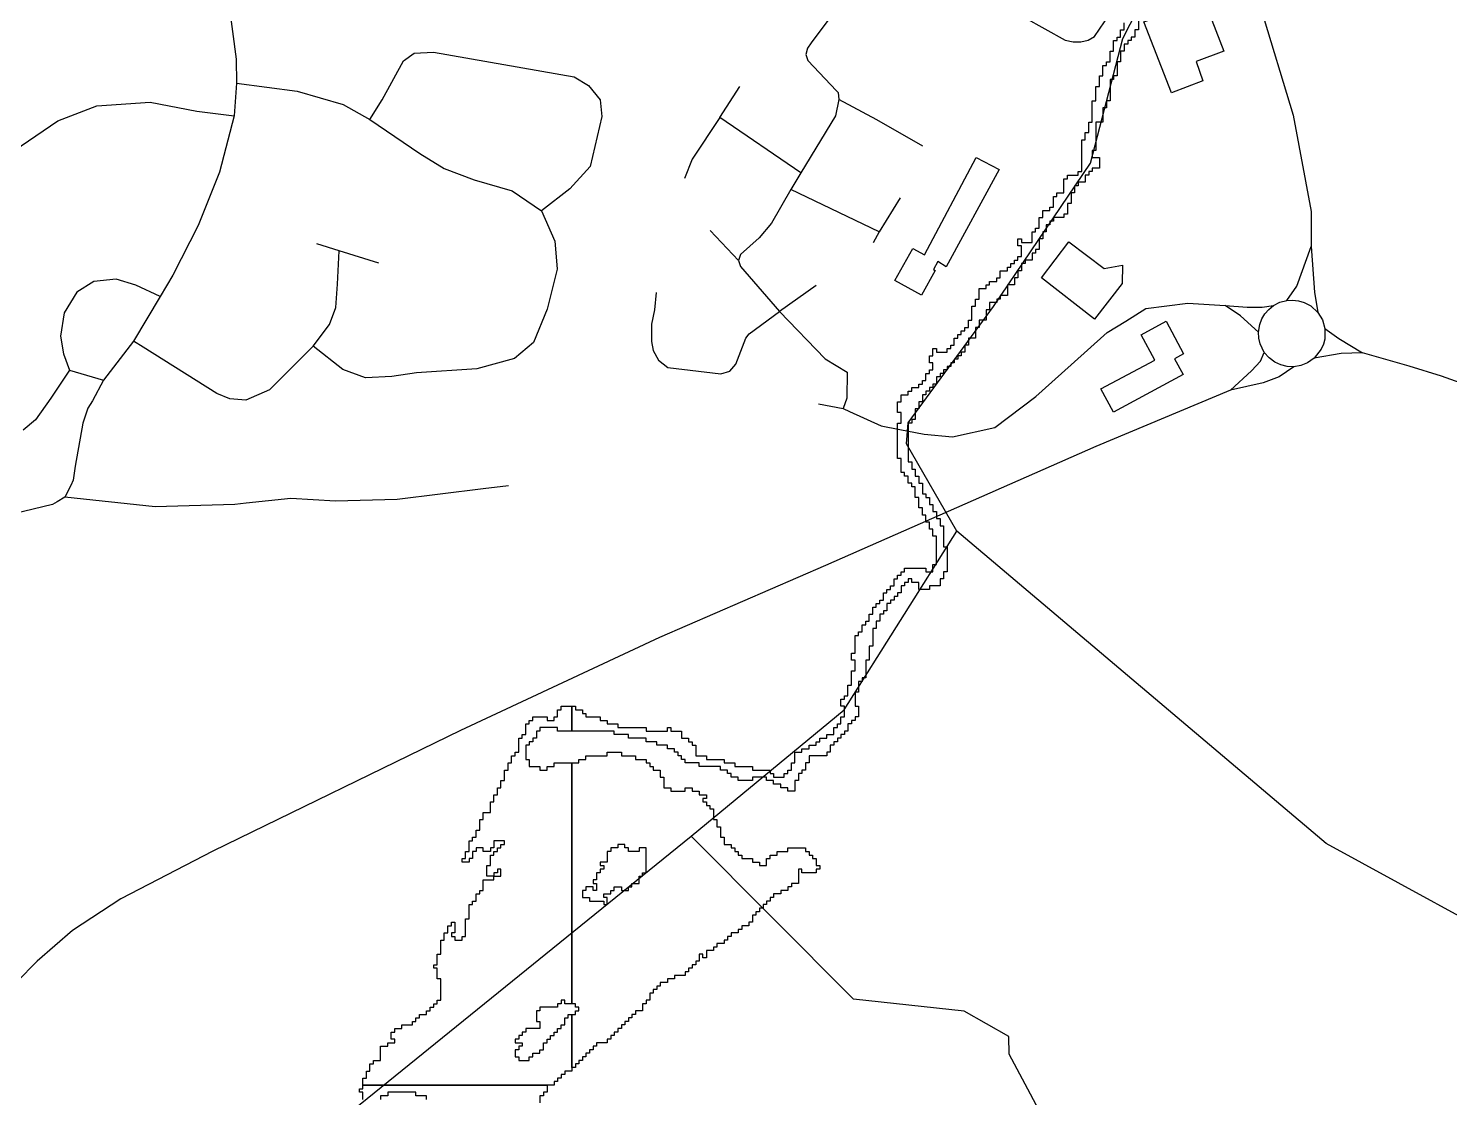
# Model space of a CAD drawing. Header units: metres. Extents: x 553506 to 563855, y 142925 to 150243.
# Drawn here: x 559693 to 560496, y 144993 to 145597 of the extents above; entities that cross this region are included whole.
import ezdxf

# ---------------------------------------------------------------- set-up
doc = ezdxf.new("R2010")
doc.units = ezdxf.units.M
for name, color, linetype in [('C-BUILDINGS', 8, 'Continuous'), ('C-FLOOD_ZONE_3', 150, 'Continuous'), ('C-ROADS', 33, 'Continuous'), ('C-WATERWAYS', 5, 'Continuous')]:
    doc.layers.add(name, color=color, linetype=linetype)

msp = doc.modelspace()

# ---------------------------------------------------------------- linework, layer by layer
at = {"layer": 'C-BUILDINGS'}
for points in [[(560352.6794, 145578.1482), (560356.3836, 145567.2562), (560338.7643, 145560.5294), (560323.0693, 145600.642), (560340.7047, 145606.6236), (560335.842, 145618.7816), (560352.5075, 145625.1336), (560368.2388, 145584.0874), (560352.6794, 145578.1482)], [(560199.1945, 145468.9852), (560228.3841, 145523.9311), (560241.4739, 145517.1047), (560211.5196, 145462.2351), (560206.7568, 145465.1362), (560204.3218, 145460.6751), (560205.2898, 145460.1377), (560197.4288, 145446.1917), (560182.4814, 145454.4851), (560192.6991, 145472.4891), (560199.1945, 145468.9852)], [(560300.773, 145461.3005), (560310.9575, 145463.0872), (560310.7954, 145452.8092), (560295.2863, 145432.6811), (560265.2909, 145456.0759), (560280.711, 145476.3681), (560300.773, 145461.3005)], [(560335.6358, 145431.4354), (560345.5771, 145412.9915), (560340.4795, 145410.2503), (560345.2908, 145401.3183), (560305.89, 145380.2112), (560298.881, 145393.2262), (560329.2756, 145409.5224), (560321.5391, 145423.8836), (560335.6358, 145431.4354)]]:
    msp.add_lwpolyline(points, close=True, dxfattribs=at)
at = {"layer": 'C-FLOOD_ZONE_3'}
for points in [[(560320, 145604), (560320, 145596), (560318, 145596), (560318, 145594), (560318, 145592), (560316, 145592), (560316, 145590), (560314, 145590), (560314, 145588), (560312, 145588), (560312, 145586), (560312, 145584), (560310, 145584), (560310, 145578), (560308, 145578), (560308, 145576), (560308, 145570), (560306, 145570), (560306, 145568), (560304, 145568), (560304, 145566), (560304, 145556), (560302, 145556), (560302, 145552), (560300, 145552), (560300, 145544), (560296, 145544), (560296, 145528), (560294, 145528), (560294, 145524), (560298, 145524), (560298, 145518), (560294, 145518), (560294, 145516), (560292, 145516), (560292, 145514), (560290, 145514), (560290, 145510), (560286, 145510), (560286, 145508), (560284, 145508), (560284, 145504), (560282, 145504), (560282, 145498), (560280, 145498), (560280, 145492), (560278, 145492), (560278, 145490), (560272, 145490), (560272, 145488), (560270, 145488), (560270, 145486), (560268, 145486), (560268, 145482), (560266, 145482), (560266, 145478), (560264, 145478), (560264, 145472), (560262, 145472), (560262, 145470), (560260, 145470), (560260, 145466), (560256, 145466), (560256, 145464), (560254, 145464), (560254, 145460), (560252, 145460), (560252, 145456), (560250, 145456), (560250, 145452), (560246, 145452), (560246, 145446), (560242, 145446), (560242, 145444), (560240, 145444), (560240, 145442), (560236, 145442), (560236, 145438), (560234, 145438), (560234, 145432), (560230, 145432), (560230, 145428), (560228, 145428), (560228, 145422), (560224, 145422), (560224, 145418), (560222, 145418), (560222, 145414), (560220, 145414), (560220, 145412), (560218, 145412), (560218, 145410), (560216, 145410), (560216, 145408), (560214, 145408), (560214, 145406), (560212, 145406), (560212, 145404), (560210, 145404), (560210, 145402), (560208, 145402), (560208, 145400), (560206, 145400), (560206, 145396), (560204, 145396), (560204, 145394), (560202, 145394), (560202, 145392), (560200, 145392), (560200, 145390), (560198, 145390), (560198, 145386), (560196, 145386), (560196, 145382), (560194, 145382), (560194, 145376), (560192, 145376), (560192, 145374), (560190, 145374), (560190, 145352), (560192, 145352), (560192, 145348), (560194, 145348), (560194, 145344), (560196, 145344), (560196, 145340), (560198, 145340), (560198, 145334), (560200, 145334), (560200, 145332), (560202, 145332), (560202, 145328), (560204, 145328), (560204, 145324), (560206, 145324), (560206, 145320), (560208, 145320), (560208, 145316), (560210, 145316), (560210, 145304), (560212, 145304), (560212, 145290), (560210, 145290), (560210, 145286), (560208, 145286), (560208, 145282), (560202, 145282), (560202, 145280), (560196, 145280), (560196, 145284), (560192, 145284), (560192, 145286), (560190, 145286), (560190, 145284), (560188, 145284), (560188, 145282), (560186, 145282), (560186, 145278), (560184, 145278), (560184, 145276), (560182, 145276), (560182, 145274), (560180, 145274), (560180, 145272), (560178, 145272), (560178, 145268), (560176, 145268), (560176, 145266), (560174, 145266), (560174, 145262), (560172, 145262), (560172, 145258), (560170, 145258), (560170, 145248), (560168, 145248), (560168, 145240), (560166, 145240), (560166, 145230), (560164, 145230), (560164, 145228), (560162, 145228), (560162, 145222), (560160, 145222), (560160, 145214), (560162, 145214), (560162, 145208), (560160, 145208), (560160, 145206), (560158, 145206), (560158, 145204), (560156, 145204), (560156, 145200), (560154, 145200), (560154, 145198), (560152, 145198), (560152, 145196), (560150, 145196), (560150, 145194), (560148, 145194), (560148, 145192), (560146, 145192), (560146, 145188), (560144, 145188), (560144, 145186), (560134, 145186), (560134, 145182), (560132, 145182), (560132, 145178), (560130, 145178), (560130, 145176), (560128, 145176), (560128, 145172), (560126, 145172), (560126, 145166), (560124, 145166), (560122, 145166), (560122, 145168), (560118, 145168), (560118, 145170), (560114, 145170), (560114, 145172), (560110, 145172), (560110, 145174), (560102, 145174), (560102, 145172), (560094, 145172), (560094, 145174), (560090, 145174), (560090, 145176), (560088, 145176), (560088, 145178), (560084, 145178), (560084, 145180), (560076, 145180), (560072, 145180), (560072, 145182), (560064, 145182), (560064, 145184), (560062, 145184), (560062, 145186), (560060, 145186), (560060, 145188), (560058, 145188), (560058, 145190), (560054, 145190), (560054, 145192), (560048, 145192), (560048, 145194), (560042, 145194), (560042, 145196), (560038, 145196), (560032, 145196), (560032, 145198), (560030, 145198), (560024, 145198), (560024, 145200), (560014, 145200), (560008, 145200), (560000, 145200), (560000, 145214), (560002, 145214), (560002, 145212), (560006, 145212), (560006, 145210), (560008, 145210), (560008, 145208), (560016, 145208), (560016, 145206), (560020, 145206), (560020, 145204), (560026, 145204), (560026, 145202), (560040, 145202), (560042, 145202), (560042, 145200), (560054, 145200), (560054, 145202), (560056, 145202), (560056, 145200), (560062, 145200), (560062, 145196), (560064, 145196), (560066, 145196), (560066, 145194), (560068, 145194), (560068, 145192), (560070, 145192), (560070, 145186), (560076, 145186), (560076, 145184), (560084, 145184), (560086, 145184), (560086, 145184), (560086, 145182), (560090, 145182), (560092, 145182), (560092, 145180), (560102, 145180), (560102, 145178), (560112, 145178), (560112, 145176), (560114, 145176), (560114, 145174), (560120, 145174), (560120, 145176), (560122, 145176), (560122, 145178), (560124, 145178), (560124, 145182), (560126, 145182), (560126, 145188), (560130, 145188), (560130, 145190), (560134, 145190), (560134, 145192), (560138, 145192), (560138, 145194), (560140, 145194), (560140, 145196), (560144, 145196), (560144, 145198), (560148, 145198), (560148, 145202), (560150, 145202), (560150, 145204), (560152, 145204), (560152, 145208), (560154, 145208), (560154, 145214), (560152, 145214), (560152, 145218), (560154, 145218), (560154, 145220), (560156, 145220), (560156, 145226), (560158, 145226), (560158, 145234), (560160, 145234), (560160, 145240), (560158, 145240), (560158, 145244), (560160, 145244), (560160, 145254), (560162, 145254), (560162, 145256), (560164, 145256), (560164, 145260), (560166, 145260), (560166, 145262), (560168, 145262), (560168, 145266), (560170, 145266), (560170, 145270), (560172, 145270), (560172, 145272), (560174, 145272), (560174, 145274), (560176, 145274), (560176, 145278), (560178, 145278), (560178, 145280), (560180, 145280), (560180, 145282), (560182, 145282), (560182, 145286), (560184, 145286), (560184, 145288), (560186, 145288), (560186, 145290), (560188, 145290), (560188, 145292), (560200, 145292), (560200, 145290), (560204, 145290), (560204, 145294), (560206, 145294), (560206, 145310), (560204, 145310), (560204, 145314), (560202, 145314), (560202, 145318), (560200, 145318), (560200, 145322), (560198, 145322), (560198, 145324), (560198, 145326), (560196, 145326), (560196, 145328), (560196, 145332), (560194, 145332), (560194, 145338), (560192, 145338), (560192, 145340), (560190, 145340), (560190, 145344), (560188, 145344), (560188, 145346), (560186, 145346), (560186, 145354), (560184, 145354), (560184, 145374), (560186, 145374), (560186, 145380), (560184, 145380), (560184, 145386), (560186, 145386), (560186, 145390), (560190, 145390), (560190, 145392), (560192, 145392), (560192, 145394), (560196, 145394), (560196, 145396), (560198, 145396), (560198, 145398), (560200, 145398), (560200, 145402), (560202, 145402), (560202, 145404), (560204, 145404), (560204, 145408), (560202, 145408), (560202, 145412), (560204, 145412), (560204, 145416), (560206, 145416), (560206, 145414), (560212, 145414), (560212, 145416), (560214, 145416), (560214, 145418), (560216, 145418), (560216, 145422), (560218, 145422), (560218, 145424), (560220, 145424), (560220, 145426), (560222, 145426), (560222, 145428), (560224, 145428), (560224, 145432), (560226, 145432), (560226, 145434), (560226, 145438), (560226, 145440), (560228, 145440), (560228, 145444), (560230, 145444), (560230, 145450), (560234, 145450), (560234, 145452), (560236, 145452), (560236, 145454), (560240, 145454), (560240, 145456), (560242, 145456), (560242, 145460), (560246, 145460), (560246, 145462), (560248, 145462), (560248, 145464), (560250, 145464), (560250, 145466), (560252, 145466), (560252, 145468), (560254, 145468), (560254, 145474), (560252, 145474), (560252, 145478), (560254, 145478), (560254, 145476), (560260, 145476), (560260, 145482), (560262, 145482), (560262, 145484), (560264, 145484), (560264, 145490), (560266, 145490), (560266, 145494), (560270, 145494), (560270, 145496), (560272, 145496), (560272, 145502), (560274, 145502), (560274, 145504), (560278, 145504), (560278, 145512), (560280, 145512), (560280, 145514), (560286, 145514), (560286, 145516), (560288, 145516), (560288, 145534), (560290, 145534), (560290, 145538), (560292, 145538), (560292, 145544), (560294, 145544), (560294, 145556), (560296, 145556), (560296, 145564), (560298, 145564), (560298, 145570), (560300, 145570), (560300, 145576), (560302, 145576), (560302, 145578), (560304, 145578), (560304, 145584), (560306, 145584), (560306, 145590), (560308, 145590), (560308, 145592), (560310, 145592), (560310, 145596), (560312, 145596), (560312, 145600)], [(559882, 144992), (559882, 144996), (559880, 144996), (559880, 144998), (559882, 144998), (559882, 145000), (559986, 145000), (559986, 144996), (559984, 144996), (559984, 144994), (559982, 144994), (559982, 144990)], [(559918, 144992), (559918, 144994), (559912, 144994), (559912, 144996), (559896, 144996), (559896, 144994), (559892, 144994), (559892, 144992)]]:
    msp.add_lwpolyline(points, dxfattribs=at)
for points in [[(559960, 145136), (559962, 145136), (559962, 145138), (559956, 145138), (559956, 145134), (559954, 145134), (559954, 145132), (559950, 145132), (559950, 145134), (559946, 145134), (559946, 145132), (559944, 145132), (559944, 145128), (559942, 145128), (559942, 145126), (559938, 145126), (559938, 145128), (559940, 145128), (559940, 145132), (559942, 145132), (559942, 145136), (559942, 145138), (559944, 145138), (559944, 145140), (559946, 145140), (559946, 145144), (559948, 145144), (559948, 145146), (559948, 145150), (559950, 145150), (559950, 145154), (559952, 145154), (559954, 145154), (559954, 145160), (559956, 145160), (559956, 145162), (559956, 145164), (559958, 145164), (559958, 145166), (559958, 145168), (559960, 145168), (559960, 145172), (559962, 145172), (559962, 145178), (559964, 145178), (559964, 145182), (559966, 145182), (559966, 145186), (559968, 145186), (559968, 145188), (559970, 145188), (559970, 145196), (559972, 145196), (559972, 145198), (559974, 145198), (559974, 145204), (559976, 145204), (559976, 145206), (559978, 145206), (559978, 145208), (559984, 145208), (559986, 145208), (559986, 145206), (559990, 145206), (559990, 145208), (559992, 145208), (559992, 145210), (559992, 145212), (559994, 145212), (559994, 145214), (560000, 145214), (560000, 145200), (559992, 145200), (559992, 145202), (559982, 145202), (559982, 145200), (559980, 145200), (559980, 145196), (559978, 145196), (559978, 145194), (559976, 145194), (559976, 145192), (559974, 145192), (559974, 145184), (559976, 145184), (559976, 145180), (559982, 145180), (559982, 145178), (559986, 145178), (559986, 145180), (559990, 145180), (559990, 145182), (560000, 145182), (560000, 145046), (559996, 145046), (559996, 145048), (559994, 145048), (559994, 145046), (559992, 145046), (559992, 145044), (559982, 145044), (559982, 145042), (559980, 145042), (559980, 145036), (559982, 145036), (559982, 145032), (559974, 145032), (559974, 145030), (559972, 145030), (559972, 145028), (559970, 145028), (559970, 145026), (559968, 145026), (559968, 145024), (559972, 145024), (559972, 145022), (559970, 145022), (559970, 145020), (559968, 145020), (559968, 145016), (559970, 145016), (559970, 145014), (559976, 145014), (559976, 145016), (559978, 145016), (559978, 145018), (559982, 145018), (559982, 145020), (559984, 145020), (559984, 145024), (559986, 145024), (559986, 145026), (559988, 145026), (559988, 145028), (559990, 145028), (559990, 145030), (559992, 145030), (559992, 145032), (559994, 145032), (559994, 145034), (559996, 145034), (559996, 145038), (559998, 145038), (559998, 145040), (560000, 145040), (560000, 145010), (560000, 145008), (559996, 145008), (559996, 145006), (559994, 145006), (559994, 145004), (559992, 145004), (559992, 145002), (559990, 145002), (559990, 145000), (559986, 145000), (559882, 145000), (559882, 145004), (559884, 145004), (559884, 145008), (559886, 145008), (559886, 145012), (559888, 145012), (559888, 145014), (559892, 145014), (559892, 145022), (559896, 145022), (559896, 145024), (559900, 145024), (559900, 145026), (559898, 145026), (559898, 145030), (559900, 145030), (559900, 145032), (559904, 145032), (559904, 145034), (559910, 145034), (559910, 145036), (559912, 145036), (559912, 145038), (559914, 145038), (559914, 145040), (559918, 145040), (559918, 145042), (559920, 145042), (559920, 145044), (559922, 145044), (559922, 145046), (559924, 145046), (559924, 145048), (559926, 145048), (559926, 145060), (559924, 145060), (559924, 145066), (559922, 145066), (559922, 145068), (559924, 145068), (559924, 145074), (559926, 145074), (559926, 145082), (559928, 145082), (559928, 145086), (559930, 145086), (559930, 145088), (559930, 145090), (559932, 145090), (559932, 145092), (559934, 145092), (559934, 145086), (559932, 145086), (559932, 145084), (559934, 145084), (559934, 145082), (559938, 145082), (559938, 145084), (559940, 145084), (559940, 145094), (559942, 145094), (559942, 145102), (559944, 145102), (559944, 145104), (559946, 145104), (559946, 145108), (559948, 145108), (559948, 145110), (559950, 145110), (559950, 145116), (559956, 145116), (559956, 145118), (559952, 145118), (559952, 145124), (559954, 145124), (559954, 145130), (559956, 145130), (559956, 145132), (559958, 145132), (559958, 145134), (559960, 145134), (559960, 145136)], [(560074, 145162), (560074, 145160), (560076, 145160), (560076, 145158), (560078, 145158), (560078, 145156), (560080, 145156), (560080, 145150), (560082, 145150), (560082, 145146), (560084, 145146), (560084, 145140), (560086, 145140), (560086, 145136), (560090, 145136), (560090, 145134), (560092, 145134), (560092, 145132), (560094, 145132), (560094, 145130), (560096, 145130), (560096, 145128), (560102, 145128), (560102, 145126), (560106, 145126), (560106, 145124), (560110, 145124), (560110, 145128), (560112, 145128), (560112, 145130), (560116, 145130), (560116, 145132), (560122, 145132), (560122, 145134), (560132, 145134), (560132, 145132), (560134, 145132), (560134, 145130), (560136, 145130), (560136, 145128), (560138, 145128), (560138, 145124), (560140, 145124), (560140, 145122), (560138, 145122), (560138, 145120), (560130, 145120), (560130, 145122), (560128, 145122), (560128, 145114), (560124, 145114), (560124, 145112), (560122, 145112), (560122, 145110), (560118, 145110), (560118, 145108), (560114, 145108), (560114, 145106), (560112, 145106), (560112, 145104), (560110, 145104), (560110, 145102), (560108, 145102), (560108, 145100), (560106, 145100), (560106, 145098), (560104, 145098), (560104, 145096), (560102, 145096), (560102, 145092), (560100, 145092), (560100, 145090), (560096, 145090), (560096, 145088), (560094, 145088), (560094, 145086), (560090, 145086), (560090, 145084), (560088, 145084), (560088, 145082), (560086, 145082), (560086, 145080), (560082, 145080), (560082, 145078), (560080, 145078), (560080, 145076), (560076, 145076), (560076, 145072), (560074, 145072), (560074, 145074), (560072, 145074), (560072, 145070), (560070, 145070), (560070, 145068), (560068, 145068), (560068, 145066), (560066, 145066), (560066, 145064), (560064, 145064), (560064, 145062), (560058, 145062), (560058, 145060), (560054, 145060), (560054, 145058), (560050, 145058), (560050, 145056), (560048, 145056), (560048, 145054), (560046, 145054), (560046, 145052), (560044, 145052), (560044, 145048), (560042, 145048), (560042, 145046), (560040, 145046), (560040, 145042), (560036, 145042), (560036, 145040), (560034, 145040), (560034, 145038), (560032, 145038), (560032, 145036), (560030, 145036), (560030, 145034), (560028, 145034), (560028, 145032), (560026, 145032), (560026, 145030), (560024, 145030), (560024, 145028), (560022, 145028), (560022, 145026), (560020, 145026), (560020, 145024), (560014, 145024), (560014, 145022), (560012, 145022), (560012, 145020), (560010, 145020), (560010, 145018), (560008, 145018), (560008, 145016), (560006, 145016), (560006, 145014), (560004, 145014), (560004, 145012), (560002, 145012), (560002, 145010), (560000, 145010), (560000, 145040), (560002, 145040), (560002, 145042), (560004, 145042), (560004, 145044), (560002, 145044), (560002, 145046), (560000, 145046), (560000, 145182), (560004, 145182), (560004, 145184), (560008, 145184), (560008, 145186), (560010, 145186), (560020, 145186), (560020, 145188), (560028, 145188), (560028, 145186), (560036, 145186), (560036, 145184), (560042, 145184), (560042, 145182), (560044, 145182), (560044, 145180), (560046, 145180), (560046, 145178), (560050, 145178), (560050, 145174), (560052, 145174), (560052, 145168), (560056, 145168), (560056, 145166), (560064, 145166), (560064, 145168), (560068, 145168), (560068, 145166), (560072, 145166), (560072, 145164), (560076, 145164), (560076, 145162), (560074, 145162)], [(560022, 145108), (560022, 145110), (560024, 145110), (560024, 145112), (560028, 145112), (560028, 145110), (560032, 145110), (560032, 145112), (560034, 145112), (560034, 145114), (560038, 145114), (560038, 145118), (560040, 145118), (560040, 145120), (560042, 145120), (560042, 145134), (560038, 145134), (560038, 145132), (560032, 145132), (560032, 145134), (560030, 145134), (560030, 145136), (560026, 145136), (560026, 145134), (560022, 145134), (560022, 145132), (560020, 145132), (560020, 145126), (560016, 145126), (560016, 145124), (560018, 145124), (560018, 145122), (560016, 145122), (560016, 145120), (560014, 145120), (560014, 145116), (560012, 145116), (560012, 145114), (560014, 145114), (560014, 145110), (560012, 145110), (560012, 145112), (560008, 145112), (560008, 145110), (560006, 145110), (560006, 145106), (560010, 145106), (560010, 145104), (560018, 145104), (560018, 145102), (560020, 145102), (560020, 145106), (560018, 145106), (560018, 145108), (560022, 145108)], [(559960, 145118), (559960, 145122), (559958, 145122), (559958, 145120), (559956, 145120), (559956, 145118), (559960, 145118)]]:
    msp.add_lwpolyline(points, close=True, dxfattribs=at)
at = {"layer": 'C-ROADS'}
for points in [[(560249.1794, 145818.6889), (560292.6423, 145771.1169), (560326.3513, 145727.7263), (560347.2525, 145695.8232), (560368.1432, 145656.1956), (560389.2433, 145608.0712), (560407.3715, 145547.8338), (560417.6379, 145493.4281), (560417.5292, 145473.6022)], [(559916.1691, 145781.2594), (559876.1406, 145734.7375), (559842.8186, 145690.2498), (559825.0286, 145658.4215), (559823.9297, 145655.9721), (559807.7798, 145619.9766), (559806.3444, 145613.0537), (559806.6037, 145607.8641), (559810.3547, 145579.4547), (559810.6473, 145565.9966), (559809.3642, 145547.4254), (559801.0994, 145515.6151), (559788.9597, 145485.5987), (559774.7445, 145457.5435), (559767.5254, 145445.4101), (559752.5153, 145420.1906), (559735.5664, 145398.1609), (559729.2184, 145386.5777), (559726.6824, 145382.4254), (559723.7624, 145373.9761), (559719.5059, 145349.5583), (559718.2712, 145341.7958), (559717.0744, 145338.6645), (559713.7165, 145332.1494)], [(560239.3346, 145613.7685), (560248.3373, 145607.2377), (560255.7764, 145603.0733), (560278.734, 145590.2328), (560283.1867, 145589.203), (560287.5921, 145589.2403), (560291.6885, 145590.2139), (560295.2425, 145592.2057), (560300.9328, 145600.6082), (560306.9761, 145611.3702), (560311.4644, 145620.8593), (560313.8636, 145633.1883), (560313.1899, 145646.4899), (560311.4666, 145660.7047), (560308.0137, 145677.4478), (560303.6343, 145685.5474), (560296.58, 145692.6287), (560290.3298, 145700.8369)], [(560147.9313, 145605.9001), (560135.242, 145588.654), (560133.0342, 145585.658), (560132.1011, 145582.1564), (560133.3269, 145578.7332), (560149.5435, 145561.5641), (560150.4115, 145560.6451), (560150.7445, 145556.6932), (560149.0332, 145547.4131), (560129.3413, 145515.3797), (560123.7667, 145505.9459), (560112.7401, 145486.9597), (560105.7748, 145478.6068), (560095.1941, 145469.1061), (560094.0993, 145465.8555), (560095.2149, 145462.3732), (560117.2497, 145436.9487), (560143.0652, 145410.2953), (560155.4531, 145402.6566), (560155.3367, 145387.9837), (560153.3219, 145382.1556)], [(559885.9651, 145545.5004), (559892.8602, 145556.5665), (559905.0137, 145578.4699), (559910.8756, 145582.9484), (559921.8544, 145583.4792), (560001.294, 145569.4459), (560009.4856, 145564.6924), (560016.0087, 145556.4701), (560016.9773, 145547.1511), (560010.4293, 145518.8775), (559998.9818, 145506.2115), (559982.8794, 145493.8791)], [(559810.6473, 145565.9966), (559844.943, 145561.4424), (559870.9163, 145553.9362), (559885.9651, 145545.5004)], [(560083.701, 145546.6133), (560094.8966, 145563.9908)], [(559352.8142, 145432.77), (559472.6457, 145430.7546), (559509.3898, 145426.2074), (559533.9254, 145426.9354), (559558.6566, 145437.5864), (559610.2855, 145472.6792), (559677.8832, 145522.8266), (559680.7387, 145524.7963), (559684.9089, 145527.6749), (559709.6779, 145544.7387), (559731.8157, 145553.0617), (559761.8366, 145555.297), (559788.3021, 145550.1763), (559809.3642, 145547.4254)], [(560198.3639, 145530.419), (560172.2937, 145545.2775), (560150.7445, 145556.6932)], [(559885.9651, 145545.5004), (559914.1772, 145526.2885), (559927.9128, 145517.8008), (559944.9198, 145511.4072), (559966.2382, 145505.1478), (559982.8794, 145493.8791), (559990.3732, 145476.7163), (559991.1689, 145467.7814), (559991.7832, 145460.8555), (559986.1087, 145438.2186), (559978.4598, 145419.4604), (559967.5748, 145410.507), (559946.4452, 145404.6184), (559912.2789, 145402.2754), (559898.2878, 145400.3042), (559883.4498, 145399.4754), (559870.7005, 145404.1318), (559853.9594, 145417.4901), (559829.2883, 145392.7714), (559815.9409, 145386.9695), (559806.9026, 145387.679), (559799.4653, 145390.6643), (559757.8872, 145416.8183), (559752.5153, 145420.1906)], [(560129.3413, 145515.3797), (560083.701, 145546.6133), (560068.0402, 145523.0309), (560063.5915, 145512.0295)], [(560185.5004, 145501.2583), (560173.6242, 145481.9338), (560123.7667, 145505.9459)], [(560078.2203, 145482.7348), (560094.0993, 145465.8555)], [(560173.6242, 145481.9338), (560170.2369, 145475.7068)], [(559890.9333, 145464.2617), (559868.6004, 145471.2022), (559856.0352, 145475.1187)], [(560403.8943, 145443.1925), (560409.4374, 145451.3791), (560417.5292, 145473.6022)], [(560417.5292, 145473.6022), (560419.5575, 145447.8328), (560421.3461, 145436.4693)], [(559853.9594, 145417.4901), (559863.2247, 145429.7207), (559866.7566, 145439.1797), (559867.5805, 145452.4945), (559868.6004, 145471.2022)], [(559767.5254, 145445.4101), (559753.776, 145451.8721), (559742.7199, 145455.168), (559730.0942, 145453.8296), (559720.5273, 145447.9228), (559713.1947, 145436.2868), (559711.2093, 145422.9694), (559712.8659, 145413.1041), (559716.2297, 145403.8929), (559705.6941, 145387.9614), (559697.0968, 145375.8298), (559690.1536, 145369.8933)], [(560138.0817, 145451.7104), (560117.2497, 145436.9487)], [(560047.7086, 145447.727), (560046.7677, 145437.959), (560045.0359, 145429.7802), (560045.0264, 145419.9744), (560045.8663, 145415.0143), (560048.9276, 145409.4779), (560054.2117, 145405.3352), (560084.1273, 145401.7703), (560089.1705, 145403.3408), (560092.618, 145407.1879), (560098.219, 145421.8424), (560100.2431, 145424.4542), (560117.2497, 145436.9487)], [(560194.1025, 145368.6569), (560198.9792, 145367.7181), (560215.0854, 145366.239), (560238.9016, 145371.4334), (560262.1877, 145388.9211), (560282.1076, 145406.905), (560302.293, 145425.1198), (560312.934, 145431.562), (560324.2717, 145438.7606), (560347.8785, 145441.6896), (560368.9801, 145440.389)], [(560387.8472, 145425.2956), (560377.7109, 145434.5177), (560368.9801, 145440.389)], [(560368.9801, 145440.389), (560381.4739, 145439.4544), (560389.8891, 145439.4387), (560396.3391, 145440.3078)], [(560387.8472, 145425.2956), (560388.5425, 145429.6914), (560389.7258, 145432.789), (560391.428, 145435.6246), (560393.6703, 145438.1877), (560396.3391, 145440.3078), (560399.9606, 145442.1571), (560403.8943, 145443.1925), (560407.1542, 145443.4055), (560410.4041, 145443.0395), (560413.5946, 145442.1151), (560417.3956, 145440.2303), (560421.3461, 145436.4693), (560423.9615, 145432.2325), (560425.3692, 145427.4682), (560425.3141, 145421.3895), (560424.5529, 145418.4386), (560423.3248, 145415.6512), (560419.2875, 145410.5389)], [(560419.2875, 145410.5389), (560415.6044, 145407.9754), (560411.8047, 145406.4544), (560407.7477, 145405.7824), (560404.0354, 145405.9448), (560400.4477, 145406.8234), (560397.0906, 145408.3771), (560393.8247, 145410.8239), (560391.1542, 145413.9126), (560388.7654, 145418.7353), (560388.0139, 145421.9729), (560387.8472, 145425.2956)], [(560425.3692, 145427.4682), (560433.3035, 145421.7947), (560446.5247, 145413.693)], [(560371.9827, 145392.5793), (560383.8705, 145403.4458), (560388.961, 145408.8802), (560391.1542, 145413.9126)], [(560446.5247, 145413.693), (560434.4805, 145413.2168), (560419.2875, 145410.5389)], [(560523.51, 145389.0285), (560491.2845, 145400.4655), (560472.9706, 145406.1154), (560446.5247, 145413.693)], [(559716.2297, 145403.8929), (559735.5664, 145398.1609)], [(560407.7477, 145405.7824), (560399.5874, 145400.0964), (560390.4531, 145396.7061), (560371.9827, 145392.5793)], [(560371.9827, 145392.5793), (560295.9397, 145360.813), (560143.2066, 145293.502), (560049.4879, 145252.8748), (559937.1563, 145200.2621), (559797.2487, 145132.1032)], [(560139.4083, 145384.883), (560153.3219, 145382.1556), (560156.7931, 145380.5274), (560174.7507, 145372.3834), (560185.2146, 145370.3722)], [(560185.2146, 145370.3722), (560194.1025, 145368.6569)], [(559964.1842, 145338.5244), (559949.9548, 145336.7905), (559901.3714, 145330.8603), (559866.5778, 145329.7781), (559841.3182, 145331.3966), (559815.9834, 145328.6834)], [(559713.7165, 145332.1494), (559709.2674, 145329.4624), (559706.734, 145327.9256), (559684.8888, 145322.7616)], [(559815.9834, 145328.6834), (559809.6042, 145328.0065), (559764.6151, 145326.608), (559713.7165, 145332.1494)], [(559797.2487, 145132.1032), (559745.3534, 145105.281), (559718.019, 145087.414), (559697.9916, 145070.0858), (559686.5003, 145058.3207)]]:
    msp.add_lwpolyline(points, dxfattribs=at)
at = {"layer": 'C-WATERWAYS'}
for points in [[(560217.4177, 145312.9547), (560189.1174, 145362.3021), (560190.003, 145374.0607), (560238.2558, 145439.7179), (560292.895, 145520.8005), (560311.2965, 145591.2595), (560327.7109, 145623.8258), (560319.3397, 145674.0169), (560345.097, 145768.5015), (560367.9728, 145791.4418)], [(560067.343, 145140.6511), (560153.7738, 145212.0706), (560217.4177, 145312.9547)], [(560674.2743, 145001.0389), (560426.0917, 145136.4862), (560217.4177, 145312.9547)], [(559801.7217, 144911.2467), (559830.1004, 144948.4236), (560067.343, 145140.6511)], [(560246.771, 145027.4401), (560221.7048, 145041.8734), (560159.0958, 145048.6595), (560067.343, 145140.6511)], [(560247.0295, 145017.5759), (560246.771, 145027.4401)], [(560272.7643, 144969.1392), (560247.0295, 145017.5759)]]:
    msp.add_lwpolyline(points, dxfattribs=at)

doc.saveas('drawing.dxf')
